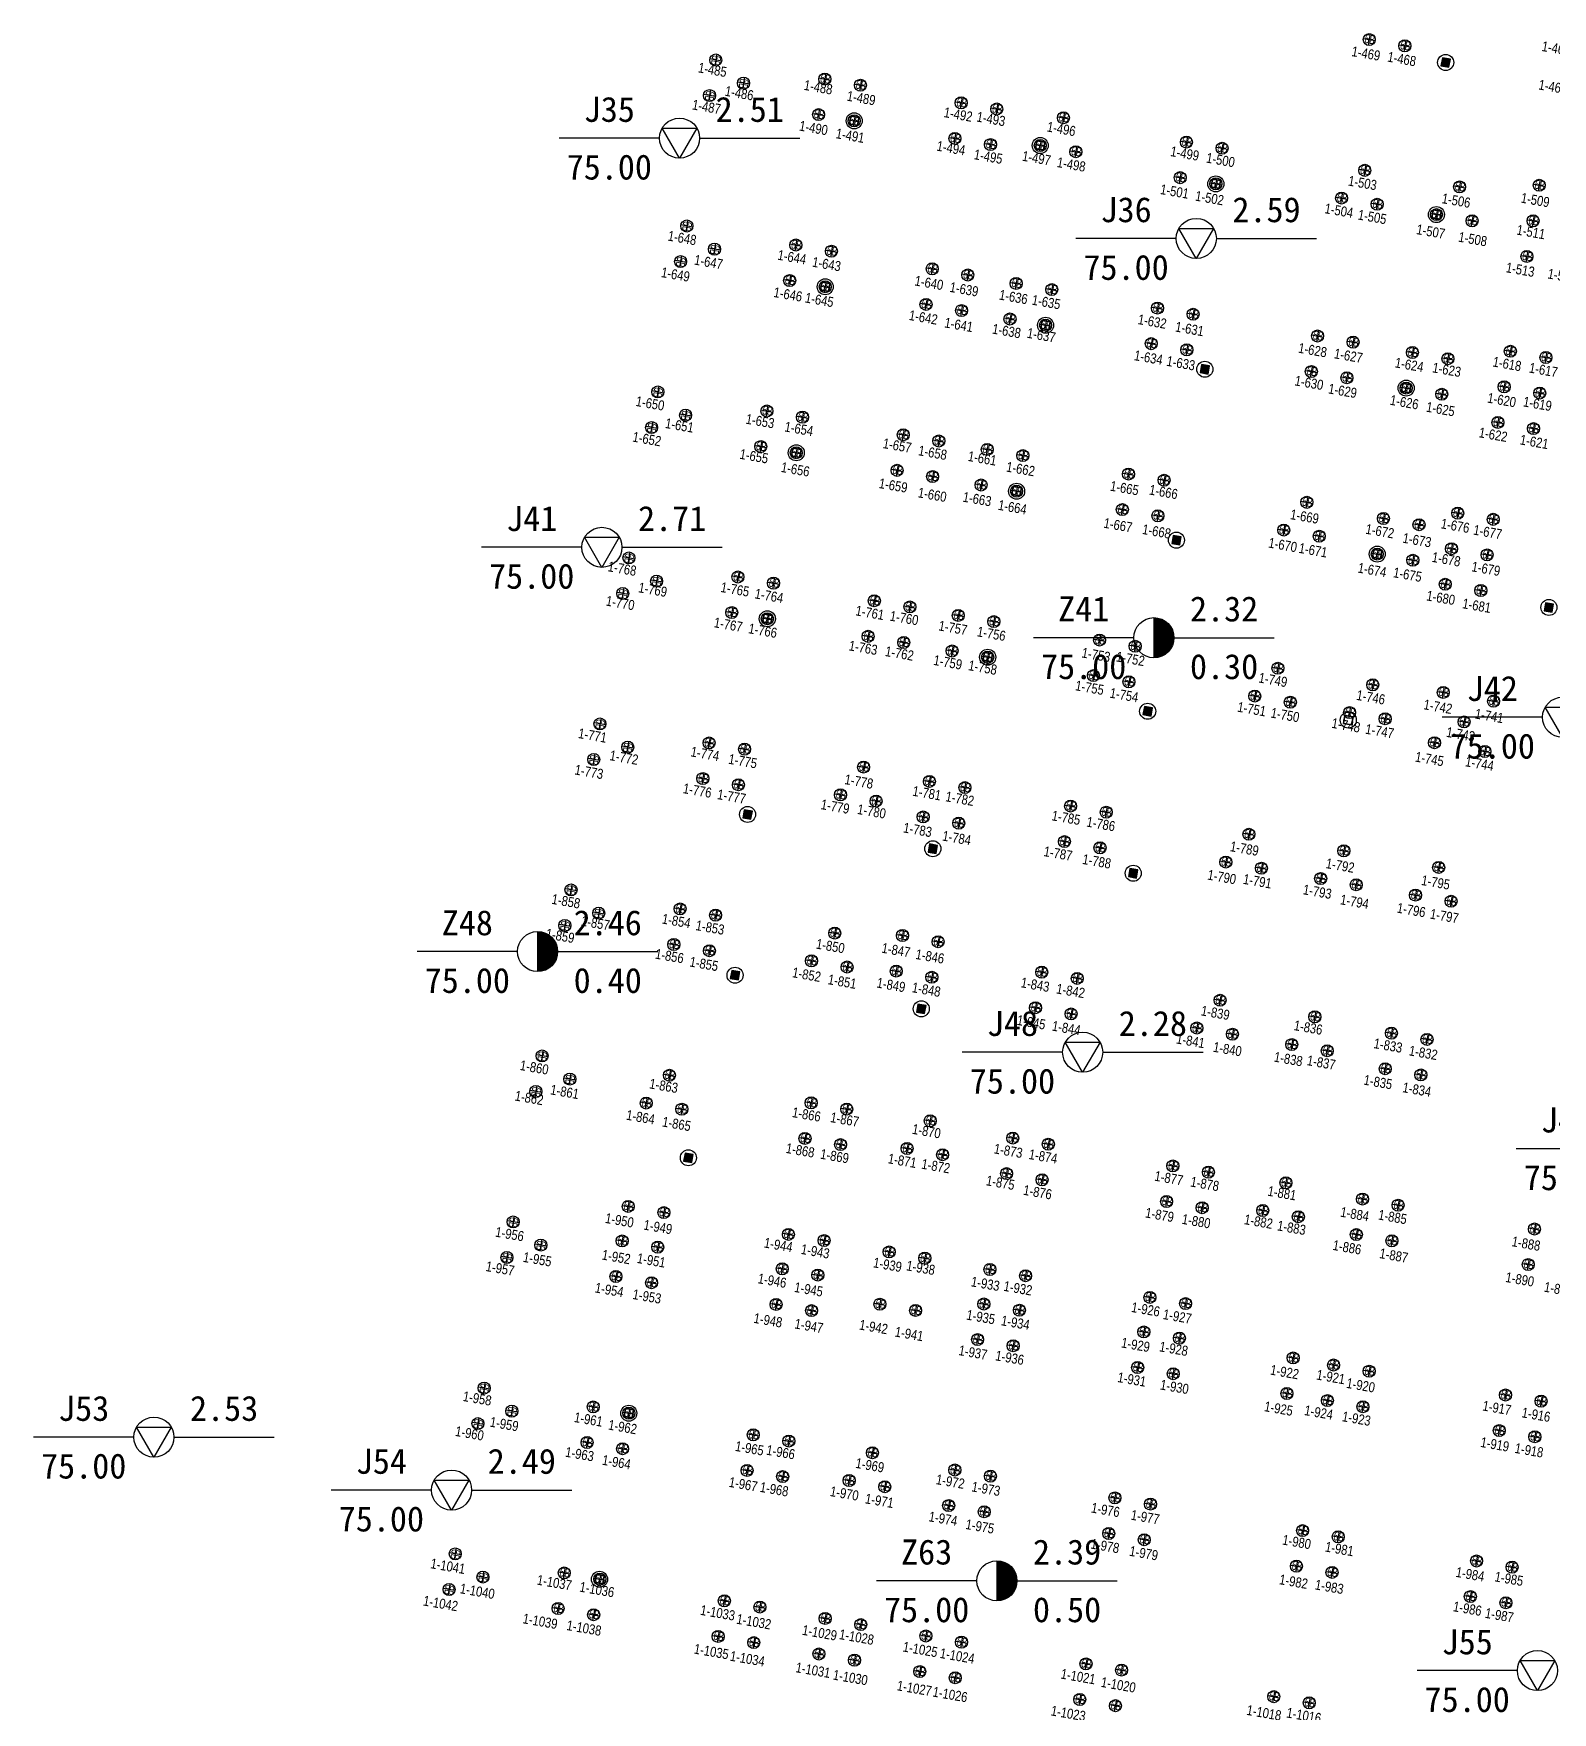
# Model space of a CAD drawing. Header units: millimetres. Extents: x 274830 to 6381169, y -2686084 to 432211.
# Drawn here: x 275028.3 to 275104, y 143303 to 143386.7 of the extents above; entities that cross this region are included whole.
import ezdxf
from ezdxf.enums import TextEntityAlignment as Align

# ---------------------------------------------------------------- set-up
doc = ezdxf.new("R2010")
doc.units = ezdxf.units.MM
doc.linetypes.add('DASHED2', pattern=[0.375, 0.25, -0.125])
for name, color, linetype in [('00-TKSXK', 7, 'Continuous'), ('HOLE', 1, 'Continuous'), ('S-FUND-PILE', 11, 'Continuous'), ('立柱桩', 4, 'Continuous')]:
    doc.layers.add(name, color=color, linetype=linetype)
doc.layers.add('_0', color=7, linetype='Continuous', lineweight=9)
doc.layers.add('ZBH', color=3, linetype='DASHED2', lineweight=20)
doc.styles.add('ST', font='')
doc.styles.add('ZBH', font='Arial', dxfattribs={"width": 0.8})
doc.styles.add('黑体', font='', dxfattribs={"width": 0.8})
doc.styles.get('ST').set_extended_font_data('SimSun')
doc.styles.get('黑体').set_extended_font_data('Microsoft YaHei')

# ---------------------------------------------------------------- blocks, each defined once
blk = doc.blocks.new('456855')
at = {"layer": 'S-FUND-PILE'}
for p, q in [((814505, 780205), (814505, 779605)), ((816305, 780205), (816305, 779605)), ((814205, 779905), (814805, 779905)), ((816005, 779905), (816605, 779905)), ((823804, 774205), (824404, 774205)), ((824104, 774505), (824104, 773905)), ((782584, 773605), (782584, 773005)), ((788104, 773605), (788104, 773005)), ((789904, 773605), (789904, 773005)), ((795004, 773605), (795004, 773005)), ((796804, 773605), (796804, 773005)), ((799854, 773445), (800454, 773445)), ((800154, 773745), (800154, 773145)), ((806405, 773605), (806405, 773005)), ((808205, 773605), (808205, 773005)), ((815104, 773445), (815704, 773445)), ((815404, 773745), (815404, 773145)), ((819904, 773445), (820504, 773445)), ((820204, 773745), (820204, 773145)), ((782884, 773305), (782284, 773305)), ((784144, 772705), (784144, 772105)), ((787804, 773305), (788404, 773305)), ((789604, 773305), (790204, 773305)), ((794704, 773305), (795304, 773305)), ((796504, 773305), (797104, 773305)), ((806105, 773305), (806705, 773305)), ((807905, 773305), (808505, 773305)), ((824104, 772705), (824104, 772105)), ((782584, 771805), (782584, 771205)), ((784444, 772405), (783844, 772405)), ((788104, 771805), (788104, 771205)), ((789904, 771805), (789904, 771205)), ((795004, 771805), (795004, 771205)), ((796804, 771805), (796804, 771205)), ((798954, 771885), (799554, 771885)), ((799254, 772185), (799254, 771585)), ((800754, 771885), (801354, 771885)), ((801054, 772185), (801054, 771585)), ((806405, 771805), (806405, 771205)), ((808205, 771805), (808205, 771205)), ((814204, 771885), (814804, 771885)), ((814504, 772185), (814504, 771585)), ((816004, 771885), (816604, 771885)), ((816304, 772185), (816304, 771585)), ((819004, 771885), (819604, 771885)), ((819304, 772185), (819304, 771585)), ((820804, 771885), (821404, 771885)), ((821104, 772185), (821104, 771585)), ((823804, 772405), (824404, 772405)), ((782884, 771505), (782284, 771505)), ((787804, 771505), (788404, 771505)), ((789604, 771505), (790204, 771505)), ((794704, 771505), (795304, 771505)), ((796504, 771505), (797104, 771505)), ((806105, 771505), (806705, 771505)), ((807905, 771505), (808505, 771505)), ((824104, 770905), (824104, 770305)), ((823804, 770605), (824404, 770605)), ((824104, 766105), (824104, 765505)), ((825904, 766105), (825904, 765505)), ((782585, 765205), (782585, 764605)), ((788104, 765205), (788104, 764605)), ((789904, 765205), (789904, 764605)), ((795004, 765205), (795004, 764605)), ((796804, 765205), (796804, 764605)), ((799254, 765205), (799254, 764605)), ((801054, 765205), (801054, 764605)), ((806405, 765205), (806405, 764605)), ((808205, 765205), (808205, 764605)), ((814504, 765205), (814504, 764605)), ((816304, 765205), (816304, 764605)), ((819304, 765205), (819304, 764605)), ((821104, 765205), (821104, 764605)), ((823804, 765805), (824404, 765805)), ((825604, 765805), (826204, 765805)), ((782885, 764905), (782285, 764905)), ((784145, 764305), (784145, 763705)), ((787804, 764905), (788404, 764905)), ((789604, 764905), (790204, 764905)), ((794704, 764905), (795304, 764905)), ((796504, 764905), (797104, 764905)), ((798954, 764905), (799554, 764905)), ((800754, 764905), (801354, 764905)), ((806105, 764905), (806705, 764905)), ((807905, 764905), (808505, 764905)), ((814204, 764905), (814804, 764905)), ((816004, 764905), (816604, 764905)), ((819004, 764905), (819604, 764905)), ((820804, 764905), (821404, 764905)), ((824104, 764305), (824104, 763705)), ((825904, 764305), (825904, 763705)), ((782585, 763405), (782585, 762805)), ((784445, 764005), (783845, 764005)), ((788104, 763405), (788104, 762805)), ((789904, 763405), (789904, 762805)), ((795004, 763405), (795004, 762805)), ((796804, 763405), (796804, 762805)), ((799254, 763405), (799254, 762805)), ((801054, 763405), (801054, 762805)), ((806405, 763405), (806405, 762805)), ((808205, 763405), (808205, 762805)), ((814504, 763405), (814504, 762805)), ((816304, 763405), (816304, 762805)), ((819304, 763405), (819304, 762805)), ((821104, 763405), (821104, 762805)), ((823804, 764005), (824404, 764005)), ((825604, 764005), (826204, 764005)), ((782885, 763105), (782285, 763105)), ((787804, 763105), (788404, 763105)), ((789604, 763105), (790204, 763105)), ((794704, 763105), (795304, 763105)), ((796504, 763105), (797104, 763105)), ((798954, 763105), (799554, 763105)), ((800754, 763105), (801354, 763105)), ((806105, 763105), (806705, 763105)), ((807905, 763105), (808505, 763105)), ((814204, 763105), (814804, 763105)), ((816004, 763105), (816604, 763105)), ((819004, 763105), (819604, 763105)), ((820804, 763105), (821404, 763105)), ((824104, 762505), (824104, 761905)), ((825904, 762505), (825904, 761905)), ((823804, 762205), (824404, 762205)), ((825604, 762205), (826204, 762205)), ((822905, 757705), (822905, 757105)), ((824705, 757705), (824705, 757105)), ((782584, 756805), (782584, 756205)), ((788104, 756805), (788104, 756205)), ((789904, 756805), (789904, 756205)), ((795004, 756805), (795004, 756205)), ((796804, 756805), (796804, 756205)), ((799254, 756805), (799254, 756205)), ((801054, 756805), (801054, 756205)), ((806404, 756805), (806404, 756205)), ((808204, 756805), (808204, 756205)), ((815104, 756645), (815704, 756645)), ((815404, 756945), (815404, 756345)), ((819304, 756805), (819304, 756205)), ((821104, 756805), (821104, 756205)), ((822605, 757405), (823205, 757405)), ((824405, 757405), (825005, 757405)), ((782884, 756505), (782284, 756505)), ((784144, 755905), (784144, 755305)), ((787804, 756505), (788404, 756505)), ((789604, 756505), (790204, 756505)), ((794704, 756505), (795304, 756505)), ((796504, 756505), (797104, 756505)), ((798954, 756505), (799554, 756505)), ((800754, 756505), (801354, 756505)), ((806104, 756505), (806704, 756505)), ((807904, 756505), (808504, 756505)), ((819004, 756505), (819604, 756505)), ((820804, 756505), (821404, 756505)), ((822905, 755905), (822905, 755305)), ((824705, 755905), (824705, 755305)), ((782584, 755005), (782584, 754405)), ((784444, 755605), (783844, 755605)), ((788104, 755005), (788104, 754405)), ((789904, 755005), (789904, 754405)), ((795004, 755005), (795004, 754405)), ((796804, 755005), (796804, 754405)), ((799254, 755005), (799254, 754405)), ((801054, 755005), (801054, 754405)), ((806404, 755005), (806404, 754405)), ((808204, 755005), (808204, 754405)), ((814204, 755085), (814804, 755085)), ((814504, 755385), (814504, 754785)), ((816004, 755085), (816604, 755085)), ((816304, 755385), (816304, 754785)), ((819304, 755005), (819304, 754405)), ((821104, 755005), (821104, 754405)), ((822605, 755605), (823205, 755605)), ((824405, 755605), (825005, 755605)), ((782884, 754705), (782284, 754705)), ((787804, 754705), (788404, 754705)), ((789604, 754705), (790204, 754705)), ((794704, 754705), (795304, 754705)), ((796504, 754705), (797104, 754705)), ((798954, 754705), (799554, 754705)), ((800754, 754705), (801354, 754705)), ((806104, 754705), (806704, 754705)), ((807904, 754705), (808504, 754705)), ((819004, 754705), (819604, 754705)), ((820804, 754705), (821404, 754705)), ((822905, 754105), (822905, 753505)), ((824705, 754105), (824705, 753505)), ((822605, 753805), (823205, 753805)), ((824405, 753805), (825005, 753805)), ((782585, 748405), (782585, 747805)), ((788104, 748405), (788104, 747805)), ((789904, 748405), (789904, 747805)), ((795004, 748405), (795004, 747805)), ((796804, 748405), (796804, 747805)), ((799254, 748405), (799254, 747805)), ((801054, 748405), (801054, 747805)), ((806405, 748405), (806405, 747805)), ((808205, 748405), (808205, 747805)), ((815104, 748245), (815704, 748245)), ((815404, 748545), (815404, 747945)), ((819904, 748245), (820504, 748245)), ((820204, 748545), (820204, 747945)), ((823431, 748477), (824031, 748477)), ((823731, 748777), (823731, 748177)), ((825977, 748477), (826577, 748477)), ((826277, 748777), (826277, 748177)), ((782885, 748105), (782285, 748105)), ((784145, 747505), (784145, 746905)), ((787804, 748105), (788404, 748105)), ((789604, 748105), (790204, 748105)), ((794704, 748105), (795304, 748105)), ((796504, 748105), (797104, 748105)), ((798954, 748105), (799554, 748105)), ((800754, 748105), (801354, 748105)), ((806105, 748105), (806705, 748105)), ((807905, 748105), (808505, 748105)), ((825004, 747505), (825004, 746905)), ((782585, 746605), (782585, 746005)), ((784445, 747205), (783845, 747205)), ((788104, 746605), (788104, 746005)), ((789904, 746605), (789904, 746005)), ((795004, 746605), (795004, 746005)), ((796804, 746605), (796804, 746005)), ((799254, 746605), (799254, 746005)), ((801054, 746605), (801054, 746005)), ((806405, 746605), (806405, 746005)), ((808205, 746605), (808205, 746005)), ((814204, 746685), (814804, 746685)), ((814504, 746985), (814504, 746385)), ((816004, 746685), (816604, 746685)), ((816304, 746985), (816304, 746385)), ((819004, 746685), (819604, 746685)), ((819304, 746985), (819304, 746385)), ((820804, 746685), (821404, 746685)), ((821104, 746985), (821104, 746385)), ((824704, 747205), (825304, 747205)), ((782885, 746305), (782285, 746305)), ((787804, 746305), (788404, 746305)), ((789604, 746305), (790204, 746305)), ((794704, 746305), (795304, 746305)), ((796504, 746305), (797104, 746305)), ((798954, 746305), (799554, 746305)), ((800754, 746305), (801354, 746305)), ((806105, 746305), (806705, 746305)), ((807905, 746305), (808505, 746305)), ((823431, 745932), (824031, 745932)), ((823731, 746232), (823731, 745632)), ((825977, 745932), (826577, 745932)), ((826277, 746232), (826277, 745632)), ((782585, 740005), (782585, 739405)), ((788104, 740005), (788104, 739405)), ((789904, 740005), (789904, 739405)), ((795904, 740145), (795904, 739545)), ((799254, 740005), (799254, 739405)), ((801054, 740005), (801054, 739405)), ((806404, 740005), (806404, 739405)), ((808204, 740005), (808204, 739405)), ((815404, 740145), (815404, 739545)), ((820204, 740145), (820204, 739545)), ((825004, 740145), (825004, 739545)), ((782885, 739705), (782285, 739705)), ((784145, 739105), (784145, 738505)), ((787804, 739705), (788404, 739705)), ((789604, 739705), (790204, 739705)), ((795604, 739845), (796204, 739845)), ((798954, 739705), (799554, 739705)), ((800754, 739705), (801354, 739705)), ((806104, 739705), (806704, 739705)), ((807904, 739705), (808504, 739705)), ((815104, 739845), (815704, 739845)), ((819904, 739845), (820504, 739845)), ((824704, 739845), (825304, 739845)), ((782585, 738205), (782585, 737605)), ((784445, 738805), (783845, 738805)), ((788104, 738205), (788104, 737605)), ((789904, 738205), (789904, 737605)), ((794704, 738285), (795304, 738285)), ((795004, 738585), (795004, 737985)), ((796504, 738285), (797104, 738285)), ((796804, 738585), (796804, 737985)), ((799254, 738205), (799254, 737605)), ((801054, 738205), (801054, 737605)), ((806404, 738205), (806404, 737605)), ((808204, 738205), (808204, 737605)), ((814204, 738285), (814804, 738285)), ((814504, 738585), (814504, 737985)), ((816004, 738285), (816604, 738285)), ((816304, 738585), (816304, 737985)), ((819004, 738285), (819604, 738285)), ((819304, 738585), (819304, 737985)), ((820804, 738285), (821404, 738285)), ((821104, 738585), (821104, 737985)), ((823804, 738285), (824404, 738285)), ((824104, 738585), (824104, 737985)), ((825604, 738285), (826204, 738285)), ((825904, 738585), (825904, 737985)), ((782885, 737905), (782285, 737905)), ((787804, 737905), (788404, 737905)), ((789604, 737905), (790204, 737905)), ((798954, 737905), (799554, 737905)), ((800754, 737905), (801354, 737905)), ((806104, 737905), (806704, 737905)), ((807904, 737905), (808504, 737905)), ((782584, 731605), (782584, 731005)), ((788104, 731605), (788104, 731005)), ((789904, 731605), (789904, 731005)), ((795904, 731745), (795904, 731145)), ((798954, 731905), (799554, 731905)), ((799254, 732205), (799254, 731605)), ((800754, 731905), (801354, 731905)), ((801054, 732205), (801054, 731605)), ((806405, 731599), (806405, 730999)), ((808205, 731599), (808205, 730999)), ((815404, 731745), (815404, 731145)), ((820204, 731745), (820204, 731145)), ((824104, 731599), (824104, 730999)), ((825904, 731599), (825904, 730999)), ((782884, 731305), (782284, 731305)), ((784144, 730705), (784144, 730105)), ((787804, 731305), (788404, 731305)), ((789604, 731305), (790204, 731305)), ((795604, 731445), (796204, 731445)), ((806105, 731299), (806705, 731299)), ((807905, 731299), (808505, 731299)), ((815104, 731445), (815704, 731445)), ((819904, 731445), (820504, 731445)), ((823804, 731299), (824404, 731299)), ((825604, 731299), (826204, 731299)), ((784444, 730405), (783844, 730405)), ((794704, 729885), (795304, 729885)), ((795004, 730185), (795004, 729585)), ((796504, 729885), (797104, 729885)), ((796804, 730185), (796804, 729585)), ((798954, 730105), (799554, 730105)), ((799254, 730405), (799254, 729805)), ((800754, 730105), (801354, 730105)), ((801054, 730405), (801054, 729805)), ((814204, 729885), (814804, 729885)), ((814504, 730185), (814504, 729585)), ((816004, 729885), (816604, 729885)), ((816304, 730185), (816304, 729585)), ((819004, 729885), (819604, 729885)), ((819304, 730185), (819304, 729585)), ((820804, 729885), (821404, 729885)), ((821104, 730185), (821104, 729585)), ((782884, 729505), (782284, 729505)), ((782584, 729805), (782584, 729205)), ((787804, 729505), (788404, 729505)), ((788104, 729805), (788104, 729205)), ((789604, 729505), (790204, 729505)), ((789904, 729805), (789904, 729205)), ((806105, 729499), (806705, 729499)), ((806405, 729799), (806405, 729199)), ((807905, 729499), (808505, 729499)), ((808205, 729799), (808205, 729199)), ((823804, 729499), (824404, 729499)), ((824104, 729799), (824104, 729199)), ((825604, 729499), (826204, 729499)), ((825904, 729799), (825904, 729199)), ((782585, 723205), (782585, 722605)), ((789004, 723344), (789004, 722744)), ((796204, 723205), (796204, 722605)), ((798004, 723205), (798004, 722605)), ((802204, 723344), (802204, 722744)), ((806404, 723205), (806404, 722605)), ((808204, 723205), (808204, 722605)), ((814504, 723205), (814504, 722605)), ((816304, 723205), (816304, 722605)), ((820204, 723345), (820204, 722745)), ((824105, 723205), (824105, 722605)), ((825905, 723205), (825905, 722605)), ((832804, 723205), (832804, 722605)), ((782885, 722905), (782285, 722905)), ((784145, 722305), (784145, 721705)), ((788704, 723044), (789304, 723044)), ((795904, 722905), (796504, 722905)), ((797704, 722905), (798304, 722905)), ((801904, 723044), (802504, 723044)), ((806104, 722905), (806704, 722905)), ((807904, 722905), (808504, 722905)), ((814204, 722905), (814804, 722905)), ((816004, 722905), (816604, 722905)), ((819904, 723045), (820504, 723045)), ((823805, 722905), (824405, 722905)), ((825605, 722905), (826205, 722905)), ((832504, 722905), (833104, 722905)), ((784445, 722005), (783845, 722005)), ((787804, 721485), (788404, 721485)), ((788104, 721785), (788104, 721185)), ((789604, 721485), (790204, 721485)), ((789904, 721785), (789904, 721185)), ((801004, 721485), (801604, 721485)), ((801304, 721785), (801304, 721185)), ((802804, 721485), (803404, 721485)), ((803104, 721785), (803104, 721185)), ((819004, 721485), (819604, 721485)), ((819304, 721785), (819304, 721185)), ((820804, 721485), (821404, 721485)), ((821104, 721785), (821104, 721185)), ((782885, 721105), (782285, 721105)), ((782585, 721405), (782585, 720805)), ((795904, 721105), (796504, 721105)), ((796204, 721405), (796204, 720805)), ((797704, 721105), (798304, 721105)), ((798004, 721405), (798004, 720805)), ((806104, 721105), (806704, 721105)), ((806404, 721405), (806404, 720805)), ((807904, 721105), (808504, 721105)), ((808204, 721405), (808204, 720805)), ((814204, 721105), (814804, 721105)), ((814504, 721405), (814504, 720805)), ((816004, 721105), (816604, 721105)), ((816304, 721405), (816304, 720805)), ((823805, 721105), (824405, 721105)), ((824105, 721405), (824105, 720805)), ((825605, 721105), (826205, 721105)), ((825905, 721405), (825905, 720805)), ((832504, 721105), (833104, 721105)), ((832804, 721405), (832804, 720805)), ((788104, 716554), (788104, 715954)), ((789910, 716554), (789910, 715954)), ((796209, 716552), (796209, 715952)), ((798015, 716552), (798015, 715952)), ((801309, 716552), (801309, 715952)), ((803115, 716552), (803115, 715952)), ((806409, 716552), (806409, 715952)), ((808215, 716552), (808215, 715952)), ((814504, 716554), (814504, 715954)), ((816310, 716554), (816310, 715954)), ((787804, 716254), (788404, 716254)), ((789610, 716254), (790210, 716254)), ((795909, 716252), (796509, 716252)), ((797715, 716252), (798315, 716252)), ((801009, 716252), (801609, 716252)), ((802815, 716252), (803415, 716252)), ((806109, 716252), (806709, 716252)), ((807915, 716252), (808515, 716252)), ((814204, 716254), (814804, 716254)), ((816010, 716254), (816610, 716254)), ((782585, 714805), (782585, 714205)), ((788104, 714805), (788104, 714205)), ((789904, 714805), (789904, 714205)), ((796205, 714805), (796205, 714205)), ((798005, 714805), (798005, 714205)), ((806404, 714805), (806404, 714205)), ((808204, 714805), (808204, 714205)), ((814504, 714805), (814504, 714205)), ((816304, 714805), (816304, 714205)), ((822059, 714805), (822059, 714205)), ((824104, 714805), (824104, 714205)), ((825904, 714805), (825904, 714205)), ((832804, 714805), (832804, 714205)), ((834604, 714805), (834604, 714205)), ((782885, 714505), (782285, 714505)), ((787804, 714505), (788404, 714505)), ((789604, 714505), (790204, 714505)), ((795905, 714505), (796505, 714505)), ((797705, 714505), (798305, 714505)), ((806104, 714505), (806704, 714505)), ((807904, 714505), (808504, 714505)), ((814204, 714505), (814804, 714505)), ((816004, 714505), (816604, 714505)), ((821759, 714505), (822359, 714505)), ((823804, 714505), (824404, 714505)), ((825604, 714505), (826204, 714505)), ((832504, 714505), (833104, 714505)), ((834304, 714505), (834904, 714505)), ((784445, 713605), (783845, 713605)), ((784145, 713905), (784145, 713305)), ((801004, 713605), (801604, 713605)), ((801304, 713905), (801304, 713305)), ((802810, 713605), (803410, 713605)), ((803110, 713905), (803110, 713305)), ((782885, 712705), (782285, 712705)), ((782585, 713005), (782585, 712405)), ((787804, 712705), (788404, 712705)), ((788104, 713005), (788104, 712405)), ((789604, 712705), (790204, 712705)), ((789904, 713005), (789904, 712405)), ((795905, 712705), (796505, 712705)), ((796205, 713005), (796205, 712405)), ((797705, 712705), (798305, 712705)), ((798005, 713005), (798005, 712405)), ((806104, 712705), (806704, 712705)), ((806404, 713005), (806404, 712405)), ((807904, 712705), (808504, 712705)), ((808204, 713005), (808204, 712405)), ((814204, 712705), (814804, 712705)), ((814504, 713005), (814504, 712405)), ((816004, 712705), (816604, 712705)), ((816304, 713005), (816304, 712405)), ((821759, 712705), (822359, 712705)), ((822059, 713005), (822059, 712405)), ((823804, 712705), (824404, 712705)), ((824104, 713005), (824104, 712405)), ((825604, 712705), (826204, 712705)), ((825904, 713005), (825904, 712405)), ((832504, 712705), (833104, 712705)), ((832804, 713005), (832804, 712405)), ((834304, 712705), (834904, 712705)), ((834604, 713005), (834604, 712405)), ((782584, 706399), (782584, 705799)), ((788104, 706405), (788104, 705805)), ((789904, 706405), (789904, 705805)), ((796204, 706405), (796204, 705805)), ((798004, 706405), (798004, 705805)), ((802205, 706544), (802205, 705944)), ((806405, 706405), (806405, 705805)), ((808205, 706405), (808205, 705805)), ((814504, 706405), (814504, 705805)), ((816304, 706405), (816304, 705805)), ((824004, 706407), (824004, 705807)), ((825804, 706407), (825804, 705807)), ((832805, 706405), (832805, 705805)), ((834605, 706405), (834605, 705805)), ((782884, 706099), (782284, 706099)), ((787804, 706105), (788404, 706105)), ((789604, 706105), (790204, 706105)), ((795904, 706105), (796504, 706105)), ((797704, 706105), (798304, 706105)), ((801905, 706244), (802505, 706244)), ((806105, 706105), (806705, 706105)), ((807905, 706105), (808505, 706105)), ((814204, 706105), (814804, 706105)), ((816004, 706105), (816604, 706105)), ((823704, 706107), (824304, 706107)), ((825504, 706107), (826104, 706107)), ((832505, 706105), (833105, 706105)), ((834305, 706105), (834905, 706105)), ((784444, 705199), (783844, 705199)), ((784144, 705499), (784144, 704899)), ((801305, 704985), (801305, 704385)), ((803105, 704985), (803105, 704385)), ((782884, 704299), (782284, 704299)), ((782584, 704599), (782584, 703999)), ((787804, 704305), (788404, 704305)), ((788104, 704605), (788104, 704005)), ((789604, 704305), (790204, 704305)), ((789904, 704605), (789904, 704005)), ((795904, 704305), (796504, 704305)), ((796204, 704605), (796204, 704005)), ((797704, 704305), (798304, 704305)), ((798004, 704605), (798004, 704005)), ((801005, 704685), (801605, 704685)), ((802805, 704685), (803405, 704685)), ((806105, 704305), (806705, 704305)), ((806405, 704605), (806405, 704005)), ((807905, 704305), (808505, 704305)), ((808205, 704605), (808205, 704005)), ((814204, 704305), (814804, 704305)), ((814504, 704605), (814504, 704005)), ((816004, 704305), (816604, 704305)), ((816304, 704605), (816304, 704005)), ((823704, 704307), (824304, 704307)), ((824004, 704607), (824004, 704007)), ((825504, 704307), (826104, 704307)), ((825804, 704607), (825804, 704007)), ((832505, 704305), (833105, 704305)), ((832805, 704605), (832805, 704005)), ((834305, 704305), (834905, 704305)), ((834605, 704605), (834605, 704005)), ((782885, 697705), (782285, 697705)), ((782585, 698005), (782585, 697405)), ((787804, 697705), (788404, 697705)), ((788104, 698005), (788104, 697405)), ((789604, 697705), (790204, 697705)), ((789904, 698005), (789904, 697405)), ((795904, 697705), (796504, 697705)), ((796204, 698005), (796204, 697405)), ((797704, 697705), (798304, 697705)), ((798004, 698005), (798004, 697405)), ((801004, 697705), (801604, 697705)), ((801304, 698005), (801304, 697405)), ((802804, 697705), (803404, 697705)), ((803104, 698005), (803104, 697405)), ((806104, 697705), (806704, 697705)), ((806404, 698005), (806404, 697405)), ((807904, 697705), (808504, 697705)), ((808204, 698005), (808204, 697405)), ((814205, 697705), (814805, 697705)), ((814505, 698005), (814505, 697405)), ((816005, 697705), (816605, 697705)), ((816305, 698005), (816305, 697405)), ((823704, 697704), (824304, 697704)), ((824004, 698004), (824004, 697404)), ((825504, 697704), (826104, 697704)), ((825804, 698004), (825804, 697404)), ((784444, 696805), (783844, 696805)), ((784144, 697105), (784144, 696505)), ((782885, 695905), (782285, 695905)), ((782585, 696205), (782585, 695605)), ((787804, 695905), (788404, 695905)), ((788104, 696205), (788104, 695605)), ((789604, 695905), (790204, 695905)), ((789904, 696205), (789904, 695605)), ((795904, 695905), (796504, 695905)), ((796204, 696205), (796204, 695605)), ((797704, 695905), (798304, 695905)), ((798004, 696205), (798004, 695605)), ((801004, 695905), (801604, 695905)), ((801304, 696205), (801304, 695605)), ((802804, 695905), (803404, 695905)), ((803104, 696205), (803104, 695605)), ((806104, 695905), (806704, 695905)), ((806404, 696205), (806404, 695605)), ((807904, 695905), (808504, 695905)), ((808204, 696205), (808204, 695605)), ((814205, 695905), (814805, 695905)), ((814505, 696205), (814505, 695605)), ((816005, 695905), (816605, 695905)), ((816305, 696205), (816305, 695605))]:
    blk.add_line(p, q, dxfattribs=at)
for centre in [(814505, 779905), (816305, 779905), (824104, 774205), (782584, 773305), (788104, 773305), (789904, 773305), (795004, 773305), (796804, 773305), (800154, 773445), (806405, 773305), (808205, 773305), (815404, 773445), (820204, 773445), (784144, 772405), (824104, 772405), (782584, 771505), (788104, 771505), (789904, 771505), (795004, 771505), (796804, 771505), (799254, 771885), (801054, 771885), (806405, 771505), (808205, 771505), (814504, 771885), (816304, 771885), (819304, 771885), (821104, 771885), (824104, 770605), (824104, 765805), (825904, 765805), (782585, 764905), (788104, 764905), (789904, 764905), (795004, 764905), (796804, 764905), (799254, 764905), (801054, 764905), (806405, 764905), (808205, 764905), (814504, 764905), (816304, 764905), (819304, 764905), (821104, 764905), (784145, 764005), (824104, 764005), (825904, 764005), (782585, 763105), (788104, 763105), (789904, 763105), (795004, 763105), (796804, 763105), (799254, 763105), (801054, 763105), (806405, 763105), (808205, 763105), (814504, 763105), (816304, 763105), (819304, 763105), (821104, 763105), (824104, 762205), (825904, 762205), (822905, 757405), (824705, 757405), (782584, 756505), (788104, 756505), (789904, 756505), (795004, 756505), (796804, 756505), (799254, 756505), (801054, 756505), (806404, 756505), (808204, 756505), (815404, 756645), (819304, 756505), (821104, 756505), (784144, 755605), (822905, 755605), (824705, 755605), (782584, 754705), (788104, 754705), (789904, 754705), (795004, 754705), (796804, 754705), (799254, 754705), (801054, 754705), (806404, 754705), (808204, 754705), (814504, 755085), (816304, 755085), (819304, 754705), (821104, 754705), (822905, 753805), (824705, 753805), (782585, 748105), (788104, 748105), (789904, 748105), (795004, 748105), (796804, 748105), (799254, 748105), (801054, 748105), (806405, 748105), (808205, 748105), (815404, 748245), (820204, 748245), (823731, 748477), (826277, 748477), (784145, 747205), (825004, 747205), (782585, 746305), (788104, 746305), (789904, 746305), (795004, 746305), (796804, 746305), (799254, 746305), (801054, 746305), (806405, 746305), (808205, 746305), (814504, 746685), (816304, 746685), (819304, 746685), (821104, 746685), (823731, 745932), (826277, 745932), (782585, 739705), (788104, 739705), (789904, 739705), (795904, 739845), (799254, 739705), (801054, 739705), (806404, 739705), (808204, 739705), (815404, 739845), (820204, 739845), (825004, 739845), (784145, 738805), (782585, 737905), (788104, 737905), (789904, 737905), (795004, 738285), (796804, 738285), (799254, 737905), (801054, 737905), (806404, 737905), (808204, 737905), (814504, 738285), (816304, 738285), (819304, 738285), (821104, 738285), (824104, 738285), (825904, 738285), (782584, 731305), (788104, 731305), (789904, 731305), (795904, 731445), (799254, 731905), (801054, 731905), (806405, 731299), (808205, 731299), (815404, 731445), (820204, 731445), (824104, 731299), (825904, 731299), (784144, 730405), (795004, 729885), (796804, 729885), (799254, 730105), (801054, 730105), (814504, 729885), (816304, 729885), (819304, 729885), (821104, 729885), (782584, 729505), (788104, 729505), (789904, 729505), (806405, 729499), (808205, 729499), (824104, 729499), (825904, 729499), (782585, 722905), (789004, 723044), (796204, 722905), (798004, 722905), (802204, 723044), (806404, 722905), (808204, 722905), (814504, 722905), (816304, 722905), (820204, 723045), (824105, 722905), (825905, 722905), (832804, 722905), (784145, 722005), (788104, 721485), (789904, 721485), (801304, 721485), (803104, 721485), (819304, 721485), (821104, 721485), (782585, 721105), (796204, 721105), (798004, 721105), (806404, 721105), (808204, 721105), (814504, 721105), (816304, 721105), (824105, 721105), (825905, 721105), (832804, 721105), (788104, 716254), (789910, 716254), (796209, 716252), (798015, 716252), (801309, 716252), (803115, 716252), (806409, 716252), (808215, 716252), (814504, 716254), (816310, 716254), (782585, 714505), (788104, 714505), (789904, 714505), (796205, 714505), (798005, 714505), (806404, 714505), (808204, 714505), (814504, 714505), (816304, 714505), (822059, 714505), (824104, 714505), (825904, 714505), (832804, 714505), (834604, 714505), (784145, 713605), (801304, 713605), (803110, 713605), (782585, 712705), (788104, 712705), (789904, 712705), (796205, 712705), (798005, 712705), (806404, 712705), (808204, 712705), (814504, 712705), (816304, 712705), (822059, 712705), (824104, 712705), (825904, 712705), (832804, 712705), (834604, 712705), (782584, 706099), (788104, 706105), (789904, 706105), (796204, 706105), (798004, 706105), (802205, 706244), (806405, 706105), (808205, 706105), (814504, 706105), (816304, 706105), (824004, 706107), (825804, 706107), (832805, 706105), (834605, 706105), (784144, 705199), (801305, 704685), (803105, 704685), (782584, 704299), (788104, 704305), (789904, 704305), (796204, 704305), (798004, 704305), (806405, 704305), (808205, 704305), (814504, 704305), (816304, 704305), (824004, 704307), (825804, 704307), (832805, 704305), (834605, 704305), (782585, 697705), (788104, 697705), (789904, 697705), (796204, 697705), (798004, 697705), (801304, 697705), (803104, 697705), (806404, 697705), (808204, 697705), (814505, 697705), (816305, 697705), (824004, 697704), (825804, 697704), (784144, 696805), (782585, 695905), (788104, 695905), (789904, 695905), (796204, 695905), (798004, 695905), (801304, 695905), (803104, 695905), (806404, 695905), (808204, 695905), (814505, 695905), (816305, 695905)]:
    blk.add_circle(centre, 300, dxfattribs=at)
at = {"layer": 'S-FUND-PILE', "style": '黑体', "width": 0.7}
for p in [(814277, 779701), (816077, 779701), (823877, 774001), (787877, 773101), (789677, 773101), (794777, 773101), (796577, 773101), (799927, 773241), (806177, 773101), (807977, 773101), (815177, 773241), (819977, 773241), (823877, 772201), (787877, 771301), (789677, 771301), (794777, 771301), (796577, 771301), (799027, 771681), (800827, 771681), (806177, 771301), (807977, 771301), (814277, 771681), (816077, 771681), (819077, 771681), (820877, 771681), (823877, 770401), (823877, 765601), (825677, 765601), (787877, 764701), (789677, 764701), (794777, 764701), (796577, 764701), (799027, 764701), (800827, 764701), (806177, 764701), (807977, 764701), (814277, 764701), (816077, 764701), (819077, 764701), (820877, 764701), (823877, 763801), (825677, 763801), (787877, 762901), (789677, 762901), (794777, 762901), (796577, 762901), (799027, 762901), (800827, 762901), (806177, 762901), (807977, 762901), (814277, 762901), (816077, 762901), (819077, 762901), (820877, 762901), (823877, 762001), (825677, 762001), (822677, 757201), (824477, 757201), (787876, 756301), (789676, 756301), (794777, 756301), (796577, 756301), (799027, 756301), (800827, 756301), (806177, 756301), (807977, 756301), (815177, 756441), (819077, 756301), (820877, 756301), (822677, 755401), (824477, 755401), (787876, 754501), (789676, 754501), (794777, 754501), (796577, 754501), (799027, 754501), (800827, 754501), (806177, 754501), (807977, 754501), (814277, 754881), (816077, 754881), (819077, 754501), (820877, 754501), (822677, 753601), (824477, 753601), (787877, 747901), (789677, 747901), (794777, 747901), (796577, 747901), (799027, 747901), (800827, 747901), (806177, 747901), (807977, 747901), (815177, 748041), (819977, 748041), (823504, 748274), (826050, 748274), (824777, 747001), (814277, 746481), (816077, 746481), (819077, 746481), (820877, 746481), (787877, 746101), (789677, 746101), (794777, 746101), (796577, 746101), (799027, 746101), (800827, 746101), (806177, 746101), (807977, 746101), (823504, 745728), (826050, 745728), (787877, 739501), (789677, 739501), (795677, 739641), (799027, 739501), (800827, 739501), (806177, 739501), (807977, 739501), (815177, 739641), (819977, 739641), (824777, 739641), (794777, 738081), (796577, 738081), (814277, 738081), (816077, 738081), (819077, 738081), (820877, 738081), (823877, 738081), (825677, 738081), (787877, 737701), (789677, 737701), (799027, 737701), (800827, 737701), (806177, 737701), (807977, 737701), (787877, 731101), (789677, 731101), (795677, 731241), (799027, 731701), (800827, 731701), (806177, 731095), (807977, 731095), (815177, 731241), (819977, 731241), (823877, 731095), (825677, 731095), (794777, 729681), (796577, 729681), (799027, 729901), (800827, 729901), (814277, 729681), (816077, 729681), (819077, 729681), (820877, 729681), (787877, 729301), (789677, 729301), (806177, 729295), (807977, 729295), (823877, 729295), (825677, 729295), (788777, 722841), (795977, 722701), (797777, 722701), (801977, 722841), (806177, 722701), (807977, 722701), (814277, 722701), (816077, 722701), (819977, 722841), (823878, 722701), (825678, 722701), (832577, 722701), (787877, 721281), (789677, 721281), (801077, 721281), (802877, 721281), (819077, 721281), (820877, 721281), (795977, 720901), (797777, 720901), (806177, 720901), (807977, 720901), (814277, 720901), (816077, 720901), (823878, 720901), (825678, 720901), (832577, 720901), (787877, 716051), (789683, 716051), (795982, 716049), (797788, 716049), (801082, 716049), (802888, 716049), (806182, 716049), (807988, 716049), (814277, 716051), (816083, 716051), (787877, 714301), (789677, 714301), (795977, 714301), (797777, 714301), (806177, 714301), (807977, 714301), (814277, 714301), (816077, 714301), (821832, 714301), (823876, 714301), (825676, 714301), (832577, 714301), (834377, 714301), (801077, 713401), (802883, 713401), (787877, 712501), (789677, 712501), (795977, 712501), (797777, 712501), (806177, 712501), (807977, 712501), (814277, 712501), (816077, 712501), (821832, 712501), (823876, 712501), (825676, 712501), (832577, 712501), (834377, 712501), (801977, 706041), (787877, 705901), (789677, 705901), (795977, 705901), (797777, 705901), (806177, 705901), (807977, 705901), (814277, 705901), (816077, 705901), (823777, 705904), (825577, 705904), (832577, 705901), (834377, 705901), (801077, 704481), (802877, 704481), (787877, 704101), (789677, 704101), (795977, 704101), (797777, 704101), (806177, 704101), (807977, 704101), (814277, 704101), (816077, 704101), (823777, 704104), (825577, 704104), (832577, 704101), (834377, 704101), (787877, 697501), (789677, 697501), (795977, 697501), (797777, 697501), (801077, 697501), (802877, 697501), (806177, 697501), (807977, 697501), (814277, 697501), (816077, 697501), (823777, 697500), (825577, 697500), (787877, 695701), (789677, 695701), (795977, 695701), (797777, 695701), (801077, 695701), (802877, 695701), (806177, 695701), (807977, 695701), (814277, 695701), (816077, 695701)]:
    blk.add_text('6B', height=450, dxfattribs=at).set_placement(p)
for p in [(782380, 773532), (783940, 772632), (782380, 771732), (782381, 765132), (783941, 764232), (782381, 763332), (782380, 756732), (783940, 755832), (782380, 754932), (782381, 748332), (783941, 747432), (782381, 746532), (782381, 739932), (783941, 739032), (782381, 738132), (782380, 731532), (783940, 730632), (782380, 729732), (782381, 723132), (783941, 722232), (782381, 721332), (782381, 714732), (783941, 713832), (782381, 712932), (782380, 706327), (783940, 705427), (782380, 704527), (782381, 697932), (783941, 697032), (782381, 696132)]:
    blk.add_text('6B', height=450, rotation=270, dxfattribs=at).set_placement(p)
blk = doc.blocks.new('H_sam_hole')
blk.add_line((0, 2), (0, -2))
at = {"const_width": 2}
blk.add_lwpolyline([(0, -1, 0.414214), (1, 0, 0.414214), (0, 1, 1)], format="xyb", dxfattribs=at)
blk.add_circle((0, 0), 2)
blk = doc.blocks.new('H_cpt_hole')
for p, q in [((-1.73, 1), (1.73, 1)), ((0, -2), (-1.73, 1)), ((1.73, 1), (0, -2))]:
    blk.add_line(p, q)
blk.add_circle((0, 0), 2)
blk = doc.blocks.new('A$C7E34312C')
at = {"layer": 'HOLE', "linetype": 'Continuous'}
for points in [[(223.635, 116.846), (218.635, 116.846)], [(225.635, 116.846), (230.635, 116.846)], [(249.398, 111.845), (244.398, 111.845)], [(251.398, 111.845), (256.398, 111.845)], [(219.767, 96.448), (214.767, 96.448)], [(221.767, 96.448), (226.767, 96.448)], [(247.284, 91.942), (242.284, 91.942)], [(249.284, 91.942), (254.284, 91.942)], [(267.656, 87.977), (262.656, 87.977)], [(216.557, 76.296), (211.557, 76.296)], [(218.557, 76.296), (223.557, 76.296)], [(243.733, 71.276), (238.733, 71.276)], [(245.733, 71.276), (250.733, 71.276)], [(271.352, 66.465), (266.352, 66.465)], [(197.432, 52.087), (192.432, 52.087)], [(199.432, 52.087), (204.432, 52.087)], [(212.272, 49.449), (207.272, 49.449)], [(214.272, 49.449), (219.272, 49.449)], [(239.456, 44.925), (234.456, 44.925)], [(241.456, 44.925), (246.456, 44.925)], [(266.403, 40.449), (261.403, 40.449)]]:
    blk.add_lwpolyline(points, dxfattribs=at)
at = {"layer": 'HOLE', "xscale": 0.5, "yscale": 0.5, "zscale": 0.5}
for name, p in [('H_cpt_hole', (224.635, 116.846)), ('H_cpt_hole', (250.398, 111.845)), ('H_cpt_hole', (220.767, 96.448)), ('H_sam_hole', (248.284, 91.942)), ('H_cpt_hole', (268.656, 87.977)), ('H_sam_hole', (217.557, 76.296)), ('H_cpt_hole', (244.733, 71.276)), ('H_cpt_hole', (198.432, 52.087)), ('H_cpt_hole', (213.272, 49.449)), ('H_sam_hole', (240.456, 44.925)), ('H_cpt_hole', (267.403, 40.449))]:
    blk.add_blockref(name, p, dxfattribs=at)
at = {"layer": 'HOLE', "style": 'ST'}
for s, p in [('J35', (221.135, 118.283)), ('2.51', (228.135, 118.283)), ('75.00', (221.135, 115.408)), ('J36', (246.898, 113.282)), ('2.59', (253.898, 113.282)), ('75.00', (246.898, 110.407)), ('J41', (217.267, 97.885)), ('2.71', (224.267, 97.885)), ('75.00', (217.267, 95.01)), ('Z41', (244.784, 93.379)), ('2.32', (251.784, 93.379)), ('75.00', (244.784, 90.504)), ('0.30', (251.784, 90.504)), ('J42', (265.156, 89.414)), ('75.00', (265.156, 86.539)), ('Z48', (214.057, 77.733)), ('2.46', (221.057, 77.733)), ('75.00', (214.057, 74.858)), ('0.40', (221.057, 74.858)), ('J48', (241.233, 72.713)), ('2.28', (248.233, 72.713)), ('75.00', (241.233, 69.838)), ('J49', (268.852, 67.902)), ('75.00', (268.852, 65.027)), ('J53', (194.932, 53.524)), ('2.53', (201.932, 53.524)), ('75.00', (194.932, 50.649)), ('J54', (209.772, 50.886)), ('2.49', (216.772, 50.886)), ('75.00', (209.772, 48.011)), ('Z63', (236.956, 46.362)), ('2.39', (243.956, 46.362)), ('75.00', (236.956, 43.487)), ('0.50', (243.956, 43.487)), ('J55', (263.903, 41.886)), ('75.00', (263.903, 39.011))]:
    blk.add_text(s, height=1.25, dxfattribs=at).set_placement(p, align=Align.MIDDLE_CENTER)
blk = doc.blocks.new('ZCLZ1')
at = {"layer": '立柱桩'}
h = blk.add_hatch(color=256, dxfattribs=at)
h.dxf.hatch_style = 1
h.paths.add_polyline_path([(-204, 204), (-204, -204), (204, -204), (204, 204)])
blk.add_lwpolyline([(-204, 204), (-204, -204), (204, -204), (204, 204), (-204, 204)], dxfattribs=at)
blk.add_circle((0, 0), 400, dxfattribs=at)
blk = doc.blocks.new('ZCLZ2')
at = {"layer": '立柱桩'}
for points in [[(-204, 204), (-204, -204), (204, -204), (204, 204), (-204, 204)], [(-204, 204), (204, 204), (204, -204), (-204, -204), (-204, 204)]]:
    blk.add_lwpolyline(points, dxfattribs=at)
blk.add_circle((0, 0), 400, dxfattribs=at)

msp = doc.modelspace()

# ---------------------------------------------------------------- block references
at = {"layer": '00-TKSXK', "xscale": 0.001, "yscale": 0.001, "zscale": 0.001, "rotation": 350.1073988818624}
msp.add_blockref('456855', (274158.507, 142758.039), dxfattribs=at)
at = {"layer": '_0'}
msp.add_blockref('A$C7E34312C', (274835.87, 143264.654), dxfattribs=at)
at = {"layer": '立柱桩', "xscale": 0.001000000000000053, "yscale": 0.001000000000000053, "zscale": 0.001000000000000053, "rotation": 350.1073988818102}
for name, p in [('ZCLZ1', (275098.7, 143385.273)), ('ZCLZ2', (275069.213, 143382.365)), ('ZCLZ2', (275078.489, 143381.134)), ('ZCLZ2', (275087.241, 143379.221)), ('ZCLZ2', (275098.24, 143377.689)), ('ZCLZ2', (275067.769, 143374.09)), ('ZCLZ2', (275078.754, 143372.175)), ('ZCLZ1', (275086.693, 143369.978)), ('ZCLZ2', (275096.732, 143369.039)), ('ZCLZ2', (275066.326, 143365.815)), ('ZCLZ2', (275077.311, 143363.899)), ('ZCLZ1', (275085.278, 143361.459)), ('ZCLZ2', (275095.289, 143360.764)), ('ZCLZ1', (275103.846, 143358.105)), ('ZCLZ2', (275064.883, 143357.54)), ('ZCLZ2', (275075.868, 143355.624)), ('ZCLZ1', (275083.844, 143352.927)), ('ZCLZ2', (275093.845, 143352.49)), ('ZCLZ1', (275063.899, 143347.786)), ('ZCLZ1', (275073.134, 143346.078)), ('ZCLZ1', (275083.125, 143344.852)), ('ZCLZ1', (275063.272, 143339.77)), ('ZCLZ1', (275072.558, 143338.095)), ('ZCLZ1', (275060.946, 143330.668)), ('ZCLZ2', (275057.976, 143317.932)), ('ZCLZ2', (275056.516, 143309.658))]:
    msp.add_blockref(name, p, dxfattribs=at)

# ---------------------------------------------------------------- texts
at = {"layer": 'ZBH', "style": 'ZBH', "width": 0.8}
for s, p in [('1-463', (275104.209, 143385.975)), ('1-469', (275094.729, 143385.721)), ('1-468', (275096.515, 143385.447)), ('1-485', (275062.15, 143384.91)), ('1-486', (275063.488, 143383.743)), ('1-488', (275067.423, 143384.038)), ('1-489', (275069.566, 143383.498)), ('1-465', (275104.049, 143384.058)), ('1-487', (275061.852, 143383.062)), ('1-492', (275074.399, 143382.68)), ('1-493', (275076.035, 143382.459)), ('1-490', (275067.189, 143382.009)), ('1-491', (275069.014, 143381.627)), ('1-496', (275079.542, 143381.962)), ('1-494', (275074.043, 143381.006)), ('1-499', (275085.696, 143380.736)), ('1-495', (275075.899, 143380.58)), ('1-497', (275078.304, 143380.505)), ('1-498', (275080.038, 143380.19)), ('1-500', (275087.48, 143380.412)), ('1-503', (275094.557, 143379.267)), ('1-501', (275085.187, 143378.845)), ('1-502', (275086.932, 143378.515)), ('1-506', (275099.225, 143378.389)), ('1-509', (275103.168, 143378.416)), ('1-504', (275093.383, 143377.888)), ('1-505', (275095.041, 143377.573)), ('1-507', (275097.959, 143376.847)), ('1-511', (275102.954, 143376.819)), ('1-648', (275060.639, 143376.525)), ('1-508', (275100.053, 143376.469)), ('1-647', (275061.955, 143375.326)), ('1-644', (275066.113, 143375.57)), ('1-643', (275067.839, 143375.223)), ('1-513', (275102.422, 143374.945)), ('1-649', (275060.307, 143374.705)), ('1-640', (275072.946, 143374.286)), ('1-514', (275104.502, 143374.633)), ('1-646', (275065.912, 143373.712)), ('1-645', (275067.481, 143373.438)), ('1-639', (275074.692, 143373.966)), ('1-636', (275077.154, 143373.583)), ('1-635', (275078.788, 143373.329)), ('1-642', (275072.662, 143372.566)), ('1-641', (275074.43, 143372.196)), ('1-638', (275076.812, 143371.888)), ('1-637', (275078.546, 143371.678)), ('1-632', (275084.075, 143372.36)), ('1-631', (275085.936, 143371.99)), ('1-628', (275092.07, 143370.935)), ('1-634', (275083.885, 143370.562)), ('1-633', (275085.499, 143370.281)), ('1-627', (275093.854, 143370.655)), ('1-624', (275096.89, 143370.203)), ('1-623', (275098.757, 143369.955)), ('1-618', (275101.764, 143370.246)), ('1-617', (275103.575, 143369.945)), ('1-630', (275091.893, 143369.304)), ('1-650', (275059.042, 143368.278)), ('1-629', (275093.564, 143368.905)), ('1-626', (275096.642, 143368.338)), ('1-620', (275101.497, 143368.446)), ('1-619', (275103.281, 143368.258)), ('1-653', (275064.525, 143367.395)), ('1-625', (275098.445, 143367.993)), ('1-651', (275060.507, 143367.182)), ('1-654', (275066.461, 143367.009)), ('1-622', (275101.072, 143366.719)), ('1-652', (275058.881, 143366.502)), ('1-657', (275071.36, 143366.179)), ('1-658', (275073.127, 143365.821)), ('1-621', (275103.12, 143366.362)), ('1-655', (275064.22, 143365.645)), ('1-656', (275066.282, 143364.989)), ('1-661', (275075.6, 143365.538)), ('1-662', (275077.51, 143365.008)), ('1-659', (275071.161, 143364.188)), ('1-665', (275082.69, 143364.055)), ('1-660', (275073.108, 143363.725)), ('1-663', (275075.345, 143363.507)), ('1-666', (275084.635, 143363.864)), ('1-664', (275077.104, 143363.102)), ('1-669', (275091.669, 143362.637)), ('1-667', (275082.368, 143362.208)), ('1-668', (275084.292, 143361.898)), ('1-672', (275095.424, 143361.908)), ('1-676', (275099.178, 143362.179)), ('1-677', (275100.798, 143361.865)), ('1-670', (275090.582, 143361.221)), ('1-671', (275092.093, 143360.957)), ('1-673', (275097.275, 143361.462)), ('1-768', (275057.647, 143360.04)), ('1-674', (275095.037, 143359.974)), ('1-678', (275098.731, 143360.506)), ('1-679', (275100.711, 143360.036)), ('1-769', (275059.173, 143358.99)), ('1-765', (275063.275, 143359.005)), ('1-675', (275096.802, 143359.741)), ('1-770', (275057.553, 143358.327)), ('1-764', (275064.972, 143358.687)), ('1-680', (275098.458, 143358.585)), ('1-681', (275100.251, 143358.195)), ('1-761', (275069.999, 143357.841)), ('1-760', (275071.706, 143357.576)), ('1-767', (275062.937, 143357.248)), ('1-766', (275064.658, 143356.948)), ('1-757', (275074.139, 143357.086)), ('1-756', (275076.056, 143356.795)), ('1-763', (275069.663, 143356.095)), ('1-762', (275071.473, 143355.812)), ('1-753', (275081.273, 143355.741)), ('1-759', (275073.883, 143355.369)), ('1-758', (275075.622, 143355.108)), ('1-752', (275082.987, 143355.545)), ('1-755', (275080.953, 143354.101)), ('1-749', (275090.094, 143354.494)), ('1-754', (275082.671, 143353.733)), ('1-746', (275094.969, 143353.626)), ('1-742', (275098.317, 143353.162)), ('1-751', (275089.033, 143353.034)), ('1-750', (275090.697, 143352.744)), ('1-741', (275100.876, 143352.699)), ('1-771', (275056.171, 143351.723)), ('1-748', (275093.732, 143352.232)), ('1-747', (275095.412, 143351.939)), ('1-743', (275099.448, 143351.783)), ('1-772', (275057.739, 143350.624)), ('1-774', (275061.78, 143350.81)), ('1-773', (275055.996, 143349.908)), ('1-775', (275063.66, 143350.438)), ('1-745', (275097.895, 143350.547)), ('1-744', (275100.392, 143350.317)), ('1-776', (275061.395, 143348.977)), ('1-778', (275069.452, 143349.428)), ('1-777', (275063.103, 143348.679)), ('1-779', (275068.267, 143348.179)), ('1-781', (275072.838, 143348.848)), ('1-782', (275074.484, 143348.572)), ('1-780', (275070.083, 143347.939)), ('1-785', (275079.779, 143347.622)), ('1-786', (275081.513, 143347.309)), ('1-783', (275072.377, 143347.018)), ('1-784', (275074.327, 143346.612)), ('1-787', (275079.38, 143345.838)), ('1-789', (275088.669, 143346.083)), ('1-788', (275081.309, 143345.447)), ('1-792', (275093.443, 143345.239)), ('1-790', (275087.543, 143344.667)), ('1-791', (275089.318, 143344.456)), ('1-793', (275092.305, 143343.935)), ('1-795', (275098.205, 143344.398)), ('1-858', (275054.846, 143343.458)), ('1-794', (275094.16, 143343.436)), ('1-857', (275056.316, 143342.373)), ('1-854', (275060.347, 143342.476)), ('1-796', (275096.988, 143343.02)), ('1-797', (275098.637, 143342.721)), ('1-859', (275054.557, 143341.736)), ('1-853', (275062.03, 143342.148)), ('1-856', (275060.008, 143340.728)), ('1-850', (275068.029, 143341.226)), ('1-847', (275071.299, 143341.023)), ('1-846', (275072.99, 143340.71)), ('1-855', (275061.725, 143340.336)), ('1-852', (275066.843, 143339.8)), ('1-851', (275068.619, 143339.453)), ('1-849', (275071.052, 143339.286)), ('1-848', (275072.811, 143339.053)), ('1-843', (275078.24, 143339.299)), ('1-842', (275080.005, 143338.991)), ('1-845', (275078.042, 143337.425)), ('1-839', (275087.221, 143337.897)), ('1-844', (275079.792, 143337.138)), ('1-841', (275085.985, 143336.497)), ('1-836', (275091.85, 143337.163)), ('1-840', (275087.824, 143336.085)), ('1-838', (275090.86, 143335.592)), ('1-833', (275095.831, 143336.266)), ('1-832', (275097.587, 143335.905)), ('1-860', (275053.266, 143335.175)), ('1-837', (275092.501, 143335.416)), ('1-861', (275054.782, 143333.96)), ('1-863', (275059.718, 143334.259)), ('1-835', (275095.33, 143334.445)), ('1-834', (275097.267, 143334.07)), ('1-862', (275053.012, 143333.654)), ('1-864', (275058.564, 143332.696)), ('1-865', (275060.361, 143332.359)), ('1-866', (275066.837, 143332.829)), ('1-867', (275068.742, 143332.578)), ('1-870', (275072.82, 143331.994)), ('1-868', (275066.525, 143331.04)), ('1-869', (275068.239, 143330.753)), ('1-871', (275071.613, 143330.524)), ('1-873', (275076.898, 143331.017)), ('1-874', (275078.635, 143330.737)), ('1-872', (275073.283, 143330.256)), ('1-875', (275076.505, 143329.428)), ('1-876', (275078.359, 143328.954)), ('1-877', (275084.901, 143329.656)), ('1-878', (275086.694, 143329.367)), ('1-881', (275090.544, 143328.907)), ('1-950', (275057.514, 143327.552)), ('1-949', (275059.43, 143327.218)), ('1-879', (275084.442, 143327.824)), ('1-880', (275086.266, 143327.506)), ('1-882', (275089.372, 143327.489)), ('1-883', (275091.017, 143327.18)), ('1-884', (275094.169, 143327.862)), ('1-885', (275096.057, 143327.72)), ('1-956', (275052.039, 143326.866)), ('1-888', (275102.712, 143326.391)), ('1-955', (275053.422, 143325.609)), ('1-952', (275057.352, 143325.725)), ('1-951', (275059.101, 143325.556)), ('1-944', (275065.435, 143326.326)), ('1-943', (275067.275, 143326.005)), ('1-886', (275093.787, 143326.205)), ('1-887', (275096.116, 143325.798)), ('1-957', (275051.564, 143325.152)), ('1-939', (275070.878, 143325.338)), ('1-938', (275072.532, 143325.186)), ('1-954', (275057.007, 143324.085)), ('1-946', (275065.125, 143324.544)), ('1-945', (275066.945, 143324.11)), ('1-933', (275075.755, 143324.39)), ('1-932', (275077.378, 143324.165)), ('1-890', (275102.401, 143324.608)), ('1-891', (275104.323, 143324.123)), ('1-953', (275058.885, 143323.758)), ('1-926', (275083.746, 143323.112)), ('1-948', (275064.917, 143322.569)), ('1-947', (275066.96, 143322.291)), ('1-942', (275070.181, 143322.237)), ('1-935', (275075.525, 143322.731)), ('1-934', (275077.254, 143322.449)), ('1-927', (275085.326, 143322.759)), ('1-941', (275071.957, 143321.888)), ('1-929', (275083.242, 143321.345)), ('1-937', (275075.138, 143320.962)), ('1-936', (275076.969, 143320.701)), ('1-928', (275085.143, 143321.15)), ('1-922', (275090.672, 143319.989)), ('1-921', (275092.975, 143319.743)), ('1-931', (275083.058, 143319.619)), ('1-930', (275085.183, 143319.248)), ('1-920', (275094.466, 143319.327)), ('1-958', (275050.424, 143318.673)), ('1-925', (275090.374, 143318.166)), ('1-924', (275092.373, 143317.973)), ('1-917', (275101.256, 143318.201)), ('1-959', (275051.768, 143317.395)), ('1-961', (275055.968, 143317.626)), ('1-962', (275057.67, 143317.249)), ('1-923', (275094.254, 143317.665)), ('1-916', (275103.21, 143317.86)), ('1-960', (275050.04, 143316.933)), ('1-919', (275101.154, 143316.383)), ('1-963', (275055.526, 143315.896)), ('1-964', (275057.365, 143315.495)), ('1-965', (275063.995, 143316.186)), ('1-966', (275065.55, 143315.995)), ('1-918', (275102.861, 143316.085)), ('1-969', (275069.997, 143315.34)), ('1-967', (275063.683, 143314.393)), ('1-968', (275065.227, 143314.144)), ('1-970', (275068.727, 143313.935)), ('1-972', (275074.009, 143314.527)), ('1-973', (275075.786, 143314.167)), ('1-971', (275070.472, 143313.571)), ('1-976', (275081.744, 143313.115)), ('1-974', (275073.648, 143312.676)), ('1-975', (275075.484, 143312.292)), ('1-977', (275083.724, 143312.757)), ('1-978', (275081.721, 143311.318)), ('1-980', (275091.275, 143311.516)), ('1-979', (275083.649, 143310.957)), ('1-981', (275093.407, 143311.169)), ('1-1041', (275048.961, 143310.31)), ('1-984', (275099.922, 143309.907)), ('1-985', (275101.861, 143309.682)), ('1-1040', (275050.428, 143309.061)), ('1-1037', (275054.268, 143309.492)), ('1-1036', (275056.39, 143309.144)), ('1-982', (275091.12, 143309.54)), ('1-983', (275092.902, 143309.28)), ('1-1042', (275048.594, 143308.453)), ('1-1033', (275062.41, 143307.986)), ('1-986', (275099.787, 143308.193)), ('1-1039', (275053.559, 143307.565)), ('1-1038', (275055.747, 143307.227)), ('1-1032', (275064.212, 143307.542)), ('1-987', (275101.38, 143307.864)), ('1-1029', (275067.49, 143306.991)), ('1-1028', (275069.333, 143306.777)), ('1-1035', (275062.095, 143306.055)), ('1-1034', (275063.891, 143305.699)), ('1-1025', (275072.509, 143306.159)), ('1-1024', (275074.354, 143305.837)), ('1-1031', (275067.165, 143305.126)), ('1-1030', (275069.024, 143304.759)), ('1-1021', (275080.382, 143304.808)), ('1-1027', (275072.215, 143304.224)), ('1-1026', (275073.997, 143303.913)), ('1-1020', (275082.384, 143304.394)), ('1-1023', (275079.889, 143302.972)), ('1-1018', (275089.645, 143303)), ('1-1016', (275091.632, 143302.87))]:
    msp.add_text(s, height=0.5, rotation=350.10754, dxfattribs=at).set_placement(p, align=Align.MIDDLE)

doc.saveas('drawing.dxf')
